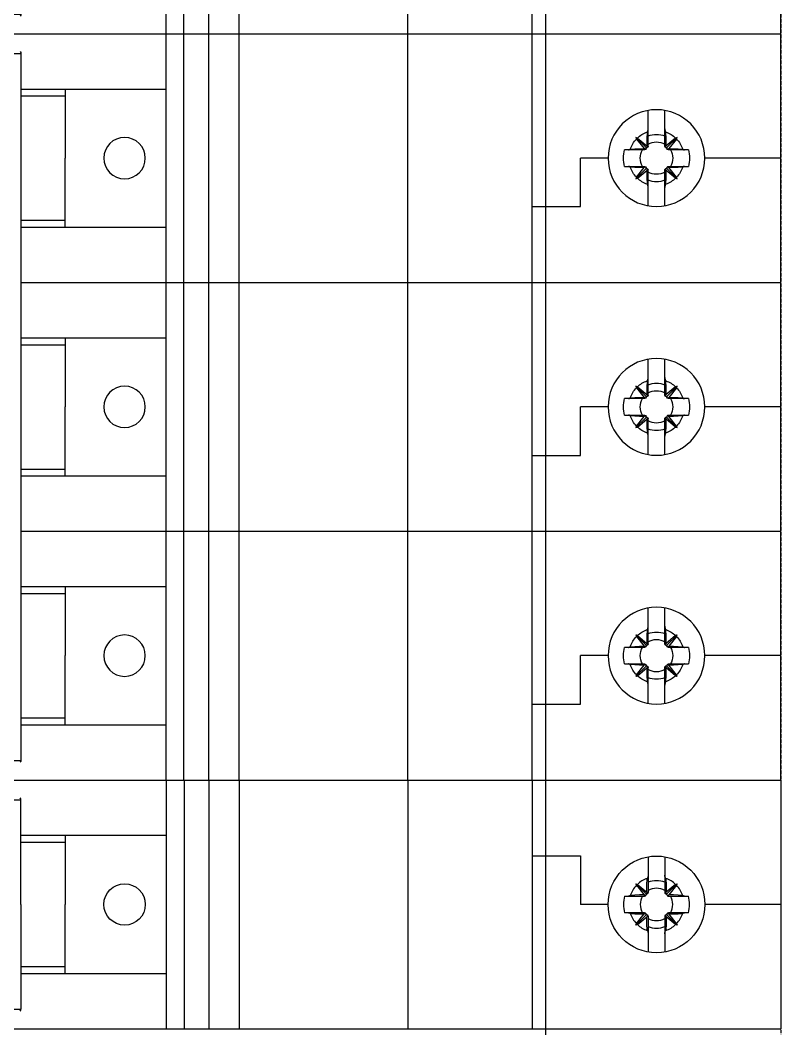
# Model space of a CAD drawing. Header units: millimetres. Extents: x 0 to 4227, y 0 to 2989.
# Drawn here: x 2837 to 2892.1, y 1089.4 to 1162.4 of the extents above; entities that cross this region are included whole.
import ezdxf

# ---------------------------------------------------------------- set-up
doc = ezdxf.new("R2010")
doc.units = ezdxf.units.MM
doc.linetypes.add('DASHED', pattern=[0.75, 0.5, -0.25])
for name, color, linetype in [('ALPHA', 255, 'Continuous'), ('DI', 2, 'Continuous'), ('THIET BI', 2, 'Continuous')]:
    doc.layers.add(name, color=color, linetype=linetype)

# ---------------------------------------------------------------- blocks, each defined once
blk = doc.blocks.new('3P')
at = {"layer": 'ALPHA'}
for p, q in [((66317.73, 607.242), (66335.73, 607.242)), ((66317.73, 526.242), (66317.73, 607.242)), ((66326.73, 607.242), (66326.73, 601.742)), ((66335.73, 552.242), (66335.73, 607.242)), ((66335.73, 552.242), (66335.73, 607.242)), ((66335.73, 607.242), (66353.73, 607.242)), ((66344.73, 607.242), (66344.73, 601.742)), ((66353.73, 552.242), (66353.73, 607.242)), ((66353.73, 552.242), (66353.73, 607.242)), ((66353.73, 607.242), (66371.73, 607.242)), ((66353.73, 552.242), (66353.73, 607.242)), ((66362.73, 607.242), (66362.73, 601.742)), ((66371.73, 526.242), (66371.73, 607.242)), ((66326.081, 600.142), (66326.059, 599.805)), ((66326.089, 600.147), (66326.081, 600.142)), ((66326.096, 600.154), (66326.089, 600.147)), ((66326.103, 600.163), (66326.096, 600.154)), ((66326.108, 600.173), (66326.103, 600.163)), ((66326.113, 600.185), (66326.108, 600.173)), ((66326.118, 600.198), (66326.113, 600.185)), ((66326.122, 600.212), (66326.118, 600.198)), ((66326.125, 600.227), (66326.122, 600.212)), ((66326.127, 600.244), (66326.125, 600.227)), ((66326.128, 600.263), (66326.127, 600.244)), ((66326.128, 599.1), (66326.128, 600.552)), ((66327.331, 600.552), (66327.331, 599.1)), ((66327.332, 600.242), (66327.331, 600.263)), ((66327.335, 600.224), (66327.332, 600.242)), ((66327.339, 600.207), (66327.335, 600.224)), ((66327.343, 600.192), (66327.339, 600.207)), ((66327.349, 600.178), (66327.343, 600.192)), ((66327.355, 600.166), (66327.349, 600.178)), ((66327.362, 600.156), (66327.355, 600.166)), ((66327.369, 600.147), (66327.362, 600.156)), ((66327.379, 600.142), (66327.369, 600.147)), ((66327.401, 599.805), (66327.379, 600.142)), ((66344.081, 600.142), (66344.059, 599.805)), ((66344.089, 600.147), (66344.081, 600.142)), ((66344.096, 600.154), (66344.089, 600.147)), ((66344.103, 600.163), (66344.096, 600.154)), ((66344.108, 600.173), (66344.103, 600.163)), ((66344.113, 600.185), (66344.108, 600.173)), ((66344.118, 600.198), (66344.113, 600.185)), ((66344.122, 600.212), (66344.118, 600.198)), ((66344.125, 600.227), (66344.122, 600.212)), ((66344.127, 600.244), (66344.125, 600.227)), ((66344.128, 600.263), (66344.127, 600.244)), ((66344.128, 599.1), (66344.128, 600.552)), ((66345.331, 600.552), (66345.331, 599.1)), ((66345.332, 600.242), (66345.331, 600.263)), ((66345.335, 600.224), (66345.332, 600.242)), ((66345.339, 600.207), (66345.335, 600.224)), ((66345.343, 600.192), (66345.339, 600.207)), ((66345.349, 600.178), (66345.343, 600.192)), ((66345.355, 600.166), (66345.349, 600.178)), ((66345.362, 600.156), (66345.355, 600.166)), ((66345.369, 600.147), (66345.362, 600.156)), ((66345.379, 600.142), (66345.369, 600.147)), ((66345.401, 599.805), (66345.379, 600.142)), ((66362.081, 600.142), (66362.059, 599.805)), ((66362.089, 600.147), (66362.081, 600.142)), ((66362.096, 600.154), (66362.089, 600.147)), ((66362.103, 600.163), (66362.096, 600.154)), ((66362.108, 600.173), (66362.103, 600.163)), ((66362.113, 600.185), (66362.108, 600.173)), ((66362.118, 600.198), (66362.113, 600.185)), ((66362.122, 600.212), (66362.118, 600.198)), ((66362.125, 600.227), (66362.122, 600.212)), ((66362.127, 600.244), (66362.125, 600.227)), ((66362.128, 600.263), (66362.127, 600.244)), ((66362.128, 599.1), (66362.128, 600.552)), ((66363.331, 600.552), (66363.331, 599.1)), ((66363.332, 600.242), (66363.331, 600.263)), ((66363.335, 600.224), (66363.332, 600.242)), ((66363.339, 600.207), (66363.335, 600.224)), ((66363.343, 600.192), (66363.339, 600.207)), ((66363.349, 600.178), (66363.343, 600.192)), ((66363.355, 600.166), (66363.349, 600.178)), ((66363.362, 600.156), (66363.355, 600.166)), ((66363.369, 600.147), (66363.362, 600.156)), ((66363.379, 600.142), (66363.369, 600.147)), ((66363.401, 599.805), (66363.379, 600.142)), ((66325.235, 599.737), (66325.972, 599)), ((66325.235, 599.737), (66325.291, 599.717)), ((66325.255, 599.681), (66325.235, 599.737)), ((66325.275, 599.626), (66325.255, 599.681)), ((66325.275, 599.626), (66325.839, 598.937)), ((66325.291, 599.717), (66325.346, 599.697)), ((66325.346, 599.697), (66326.04, 599.129)), ((66326.045, 599.467), (66326.04, 599.129)), ((66326.059, 599.805), (66326.045, 599.467)), ((66327.414, 599.467), (66327.401, 599.805)), ((66327.419, 599.129), (66327.414, 599.467)), ((66328.113, 599.697), (66327.419, 599.129)), ((66328.224, 599.737), (66327.487, 599)), ((66328.184, 599.626), (66327.621, 598.937)), ((66328.113, 599.697), (66328.168, 599.717)), ((66328.168, 599.717), (66328.224, 599.737)), ((66328.204, 599.681), (66328.184, 599.626)), ((66328.224, 599.737), (66328.204, 599.681)), ((66343.255, 599.681), (66343.235, 599.737)), ((66343.235, 599.737), (66343.291, 599.717)), ((66343.235, 599.737), (66343.972, 599)), ((66343.275, 599.626), (66343.255, 599.681)), ((66343.275, 599.626), (66343.839, 598.937)), ((66343.291, 599.717), (66343.346, 599.697)), ((66343.346, 599.697), (66344.04, 599.129)), ((66344.045, 599.467), (66344.04, 599.129)), ((66344.059, 599.805), (66344.045, 599.467)), ((66345.414, 599.467), (66345.401, 599.805)), ((66345.419, 599.129), (66345.414, 599.467)), ((66346.113, 599.697), (66345.419, 599.129)), ((66346.224, 599.737), (66345.487, 599)), ((66346.184, 599.626), (66345.621, 598.937)), ((66346.113, 599.697), (66346.168, 599.717)), ((66346.168, 599.717), (66346.224, 599.737)), ((66346.204, 599.681), (66346.184, 599.626)), ((66346.224, 599.737), (66346.204, 599.681)), ((66361.235, 599.737), (66361.972, 599)), ((66361.235, 599.737), (66361.291, 599.717)), ((66361.255, 599.681), (66361.235, 599.737)), ((66361.275, 599.626), (66361.255, 599.681)), ((66361.275, 599.626), (66361.839, 598.937)), ((66361.291, 599.717), (66361.346, 599.697)), ((66361.346, 599.697), (66362.04, 599.129)), ((66362.045, 599.467), (66362.04, 599.129)), ((66362.059, 599.805), (66362.045, 599.467)), ((66363.414, 599.467), (66363.401, 599.805)), ((66363.419, 599.129), (66363.414, 599.467)), ((66364.113, 599.697), (66363.419, 599.129)), ((66364.224, 599.737), (66363.487, 599)), ((66364.184, 599.626), (66363.621, 598.937)), ((66364.113, 599.697), (66364.168, 599.717)), ((66364.168, 599.717), (66364.224, 599.737)), ((66364.204, 599.681), (66364.184, 599.626)), ((66364.224, 599.737), (66364.204, 599.681)), ((66323.282, 598.844), (66325.872, 598.844)), ((66324.641, 598.845), (66324.607, 598.844)), ((66324.672, 598.848), (66324.641, 598.845)), ((66324.7, 598.853), (66324.672, 598.848)), ((66324.725, 598.859), (66324.7, 598.853)), ((66324.748, 598.865), (66324.725, 598.859)), ((66324.769, 598.873), (66324.748, 598.865)), ((66324.789, 598.881), (66324.769, 598.873)), ((66324.807, 598.89), (66324.789, 598.881)), ((66324.822, 598.901), (66324.807, 598.89)), ((66324.834, 598.912), (66324.822, 598.901)), ((66324.842, 598.926), (66324.834, 598.912)), ((66324.842, 598.926), (66325.34, 598.934)), ((66325.34, 598.934), (66325.839, 598.937)), ((66325.854, 598.921), (66325.839, 598.937)), ((66325.872, 598.906), (66325.854, 598.921)), ((66325.872, 598.844), (66325.872, 598.906)), ((66325.893, 598.893), (66325.872, 598.906)), ((66325.919, 598.887), (66325.893, 598.893)), ((66325.943, 598.891), (66325.919, 598.887)), ((66325.961, 598.906), (66325.943, 598.891)), ((66325.971, 598.93), (66325.961, 598.906)), ((66325.972, 599), (66325.972, 598.944)), ((66326.028, 599), (66325.972, 599)), ((66326.04, 599.129), (66326.054, 599.116)), ((66326.068, 599.012), (66326.044, 599.001)), ((66326.054, 599.116), (66326.068, 599.1)), ((66326.128, 599.1), (66326.068, 599.1)), ((66326.068, 599.1), (66326.081, 599.079)), ((66326.083, 599.031), (66326.068, 599.012)), ((66326.081, 599.079), (66326.087, 599.055)), ((66326.087, 599.055), (66326.083, 599.031)), ((66327.331, 599.1), (66327.391, 599.1)), ((66327.373, 599.056), (66327.379, 599.08)), ((66327.376, 599.032), (66327.373, 599.056)), ((66327.39, 599.012), (66327.376, 599.032)), ((66327.379, 599.08), (66327.391, 599.1)), ((66327.416, 599.001), (66327.39, 599.012)), ((66327.391, 599.1), (66327.405, 599.116)), ((66327.405, 599.116), (66327.419, 599.129)), ((66327.487, 599), (66327.432, 599)), ((66327.487, 598.944), (66327.487, 599)), ((66327.498, 598.906), (66327.488, 598.93)), ((66327.517, 598.891), (66327.498, 598.906)), ((66327.54, 598.887), (66327.517, 598.891)), ((66327.566, 598.893), (66327.54, 598.887)), ((66327.588, 598.906), (66327.566, 598.893)), ((66327.606, 598.921), (66327.588, 598.906)), ((66327.588, 598.844), (66327.588, 598.906)), ((66327.588, 598.844), (66330.178, 598.844)), ((66327.621, 598.937), (66327.606, 598.921)), ((66327.621, 598.937), (66328.119, 598.934)), ((66328.119, 598.934), (66328.617, 598.926)), ((66328.625, 598.912), (66328.617, 598.926)), ((66328.638, 598.9), (66328.625, 598.912)), ((66328.652, 598.89), (66328.638, 598.9)), ((66328.67, 598.881), (66328.652, 598.89)), ((66328.69, 598.873), (66328.67, 598.881)), ((66328.711, 598.865), (66328.69, 598.873)), ((66328.734, 598.859), (66328.711, 598.865)), ((66328.759, 598.853), (66328.734, 598.859)), ((66328.787, 598.848), (66328.759, 598.853)), ((66328.818, 598.845), (66328.787, 598.848)), ((66328.853, 598.844), (66328.818, 598.845)), ((66341.282, 598.844), (66343.872, 598.844)), ((66342.641, 598.845), (66342.607, 598.844)), ((66342.672, 598.848), (66342.641, 598.845)), ((66342.7, 598.853), (66342.672, 598.848)), ((66342.725, 598.859), (66342.7, 598.853)), ((66342.748, 598.865), (66342.725, 598.859)), ((66342.769, 598.873), (66342.748, 598.865)), ((66342.789, 598.881), (66342.769, 598.873)), ((66342.807, 598.89), (66342.789, 598.881)), ((66342.822, 598.901), (66342.807, 598.89)), ((66342.834, 598.912), (66342.822, 598.901)), ((66342.842, 598.926), (66342.834, 598.912)), ((66342.842, 598.926), (66343.34, 598.934)), ((66343.34, 598.934), (66343.839, 598.937)), ((66343.854, 598.921), (66343.839, 598.937)), ((66343.872, 598.906), (66343.854, 598.921)), ((66343.893, 598.893), (66343.872, 598.906)), ((66343.872, 598.844), (66343.872, 598.906)), ((66343.919, 598.887), (66343.893, 598.893)), ((66343.943, 598.891), (66343.919, 598.887)), ((66343.961, 598.906), (66343.943, 598.891)), ((66343.971, 598.93), (66343.961, 598.906)), ((66344.028, 599), (66343.972, 599)), ((66343.972, 599), (66343.972, 598.944)), ((66344.04, 599.129), (66344.054, 599.116)), ((66344.068, 599.012), (66344.044, 599.001)), ((66344.054, 599.116), (66344.068, 599.1)), ((66344.068, 599.1), (66344.081, 599.079)), ((66344.128, 599.1), (66344.068, 599.1)), ((66344.083, 599.031), (66344.068, 599.012)), ((66344.081, 599.079), (66344.087, 599.055)), ((66344.087, 599.055), (66344.083, 599.031)), ((66345.331, 599.1), (66345.391, 599.1)), ((66345.373, 599.056), (66345.379, 599.08)), ((66345.376, 599.032), (66345.373, 599.056)), ((66345.39, 599.012), (66345.376, 599.032)), ((66345.379, 599.08), (66345.391, 599.1)), ((66345.416, 599.001), (66345.39, 599.012)), ((66345.391, 599.1), (66345.405, 599.116)), ((66345.405, 599.116), (66345.419, 599.129)), ((66345.487, 599), (66345.432, 599)), ((66345.487, 598.944), (66345.487, 599)), ((66345.498, 598.906), (66345.488, 598.93)), ((66345.517, 598.891), (66345.498, 598.906)), ((66345.54, 598.887), (66345.517, 598.891)), ((66345.566, 598.893), (66345.54, 598.887)), ((66345.588, 598.906), (66345.566, 598.893)), ((66345.606, 598.921), (66345.588, 598.906)), ((66345.588, 598.844), (66345.588, 598.906)), ((66345.588, 598.844), (66348.178, 598.844)), ((66345.621, 598.937), (66345.606, 598.921)), ((66345.621, 598.937), (66346.119, 598.934)), ((66346.119, 598.934), (66346.617, 598.926)), ((66346.625, 598.912), (66346.617, 598.926)), ((66346.638, 598.9), (66346.625, 598.912)), ((66346.652, 598.89), (66346.638, 598.9)), ((66346.67, 598.881), (66346.652, 598.89)), ((66346.69, 598.873), (66346.67, 598.881)), ((66346.711, 598.865), (66346.69, 598.873)), ((66346.734, 598.859), (66346.711, 598.865)), ((66346.759, 598.853), (66346.734, 598.859)), ((66346.787, 598.848), (66346.759, 598.853)), ((66346.818, 598.845), (66346.787, 598.848)), ((66346.853, 598.844), (66346.818, 598.845)), ((66359.282, 598.844), (66361.872, 598.844)), ((66360.641, 598.845), (66360.607, 598.844)), ((66360.672, 598.848), (66360.641, 598.845)), ((66360.7, 598.853), (66360.672, 598.848)), ((66360.725, 598.859), (66360.7, 598.853)), ((66360.748, 598.865), (66360.725, 598.859)), ((66360.769, 598.873), (66360.748, 598.865)), ((66360.789, 598.881), (66360.769, 598.873)), ((66360.807, 598.89), (66360.789, 598.881)), ((66360.822, 598.901), (66360.807, 598.89)), ((66360.834, 598.912), (66360.822, 598.901)), ((66360.842, 598.926), (66360.834, 598.912)), ((66360.842, 598.926), (66361.34, 598.934)), ((66361.34, 598.934), (66361.839, 598.937)), ((66361.854, 598.921), (66361.839, 598.937)), ((66361.872, 598.906), (66361.854, 598.921)), ((66361.872, 598.844), (66361.872, 598.906)), ((66361.893, 598.893), (66361.872, 598.906)), ((66361.919, 598.887), (66361.893, 598.893)), ((66361.943, 598.891), (66361.919, 598.887)), ((66361.961, 598.906), (66361.943, 598.891)), ((66361.971, 598.93), (66361.961, 598.906)), ((66361.972, 599), (66361.972, 598.944)), ((66362.028, 599), (66361.972, 599)), ((66362.04, 599.129), (66362.054, 599.116)), ((66362.068, 599.012), (66362.044, 599.001)), ((66362.054, 599.116), (66362.068, 599.1)), ((66362.128, 599.1), (66362.068, 599.1)), ((66362.068, 599.1), (66362.081, 599.079)), ((66362.083, 599.031), (66362.068, 599.012)), ((66362.081, 599.079), (66362.087, 599.055)), ((66362.087, 599.055), (66362.083, 599.031)), ((66363.331, 599.1), (66363.391, 599.1)), ((66363.373, 599.056), (66363.379, 599.08)), ((66363.376, 599.032), (66363.373, 599.056)), ((66363.39, 599.012), (66363.376, 599.032)), ((66363.379, 599.08), (66363.391, 599.1)), ((66363.416, 599.001), (66363.39, 599.012)), ((66363.391, 599.1), (66363.405, 599.116)), ((66363.405, 599.116), (66363.419, 599.129)), ((66363.487, 599), (66363.432, 599)), ((66363.487, 598.944), (66363.487, 599)), ((66363.498, 598.906), (66363.488, 598.93)), ((66363.517, 598.891), (66363.498, 598.906)), ((66363.54, 598.887), (66363.517, 598.891)), ((66363.566, 598.893), (66363.54, 598.887)), ((66363.588, 598.906), (66363.566, 598.893)), ((66363.606, 598.921), (66363.588, 598.906)), ((66363.588, 598.844), (66363.588, 598.906)), ((66363.588, 598.844), (66366.178, 598.844)), ((66363.621, 598.937), (66363.606, 598.921)), ((66363.621, 598.937), (66364.119, 598.934)), ((66364.119, 598.934), (66364.617, 598.926)), ((66364.625, 598.912), (66364.617, 598.926)), ((66364.638, 598.9), (66364.625, 598.912)), ((66364.652, 598.89), (66364.638, 598.9)), ((66364.67, 598.881), (66364.652, 598.89)), ((66364.69, 598.873), (66364.67, 598.881)), ((66364.711, 598.865), (66364.69, 598.873)), ((66364.734, 598.859), (66364.711, 598.865)), ((66364.759, 598.853), (66364.734, 598.859)), ((66364.787, 598.848), (66364.759, 598.853)), ((66364.818, 598.845), (66364.787, 598.848)), ((66364.853, 598.844), (66364.818, 598.845)), ((66323.282, 597.641), (66325.872, 597.641)), ((66324.607, 597.641), (66324.641, 597.639)), ((66324.641, 597.639), (66324.672, 597.636)), ((66324.672, 597.636), (66324.7, 597.632)), ((66324.7, 597.632), (66324.725, 597.626)), ((66324.725, 597.626), (66324.748, 597.619)), ((66324.748, 597.619), (66324.77, 597.612)), ((66324.77, 597.612), (66324.789, 597.604)), ((66324.789, 597.604), (66324.807, 597.594)), ((66324.807, 597.594), (66324.822, 597.584)), ((66324.822, 597.584), (66324.834, 597.572)), ((66324.834, 597.572), (66324.842, 597.559)), ((66325.34, 597.55), (66324.842, 597.559)), ((66325.235, 596.748), (66325.972, 597.485)), ((66325.275, 596.859), (66325.839, 597.547)), ((66325.839, 597.547), (66325.34, 597.55)), ((66325.346, 596.788), (66326.04, 597.356)), ((66325.839, 597.547), (66325.854, 597.563)), ((66325.854, 597.563), (66325.872, 597.579)), ((66325.872, 597.641), (66325.872, 597.579)), ((66325.872, 597.579), (66325.894, 597.592)), ((66325.894, 597.592), (66325.919, 597.598)), ((66325.919, 597.598), (66325.943, 597.594)), ((66325.943, 597.594), (66325.962, 597.579)), ((66325.962, 597.579), (66325.971, 597.554)), ((66325.972, 597.54), (66325.972, 597.485)), ((66325.972, 597.485), (66326.028, 597.485)), ((66326.054, 597.369), (66326.04, 597.356)), ((66326.04, 597.356), (66326.045, 597.017)), ((66326.044, 597.483), (66326.069, 597.473)), ((66326.045, 597.017), (66326.059, 596.68)), ((66326.068, 597.384), (66326.054, 597.369)), ((66326.08, 597.405), (66326.068, 597.384)), ((66326.128, 597.384), (66326.068, 597.384)), ((66326.069, 597.473), (66326.083, 597.453)), ((66326.087, 597.429), (66326.08, 597.405)), ((66326.083, 597.453), (66326.087, 597.429)), ((66326.128, 595.933), (66326.128, 597.384)), ((66327.331, 597.384), (66327.331, 595.933)), ((66327.331, 597.384), (66327.391, 597.384)), ((66327.373, 597.43), (66327.376, 597.453)), ((66327.379, 597.405), (66327.373, 597.43)), ((66327.376, 597.453), (66327.391, 597.473)), ((66327.391, 597.384), (66327.379, 597.405)), ((66327.391, 597.473), (66327.416, 597.483)), ((66327.405, 597.369), (66327.391, 597.384)), ((66327.401, 596.68), (66327.414, 597.017)), ((66327.419, 597.356), (66327.405, 597.369)), ((66327.414, 597.017), (66327.419, 597.356)), ((66328.113, 596.788), (66327.419, 597.356)), ((66327.432, 597.485), (66327.487, 597.485)), ((66327.487, 597.485), (66327.487, 597.54)), ((66328.224, 596.748), (66327.487, 597.485)), ((66327.488, 597.554), (66327.498, 597.579)), ((66327.498, 597.579), (66327.517, 597.594)), ((66327.517, 597.594), (66327.541, 597.598)), ((66327.541, 597.598), (66327.566, 597.592)), ((66327.566, 597.592), (66327.588, 597.579)), ((66327.588, 597.641), (66330.178, 597.641)), ((66327.588, 597.579), (66327.588, 597.641)), ((66327.588, 597.579), (66327.606, 597.563)), ((66327.606, 597.563), (66327.621, 597.547)), ((66328.119, 597.55), (66327.621, 597.547)), ((66328.184, 596.859), (66327.621, 597.547)), ((66328.617, 597.559), (66328.119, 597.55)), ((66328.617, 597.559), (66328.625, 597.572)), ((66328.625, 597.572), (66328.637, 597.584)), ((66328.637, 597.584), (66328.652, 597.594)), ((66328.652, 597.594), (66328.67, 597.604)), ((66328.67, 597.604), (66328.69, 597.612)), ((66328.69, 597.612), (66328.711, 597.62)), ((66328.711, 597.62), (66328.734, 597.626)), ((66328.734, 597.626), (66328.76, 597.632)), ((66328.76, 597.632), (66328.788, 597.636)), ((66328.788, 597.636), (66328.819, 597.639)), ((66328.819, 597.639), (66328.853, 597.641)), ((66341.282, 597.641), (66343.872, 597.641)), ((66342.607, 597.641), (66342.641, 597.639)), ((66342.641, 597.639), (66342.672, 597.636)), ((66342.672, 597.636), (66342.7, 597.632)), ((66342.7, 597.632), (66342.725, 597.626)), ((66342.725, 597.626), (66342.748, 597.619)), ((66342.748, 597.619), (66342.77, 597.612)), ((66342.77, 597.612), (66342.789, 597.604)), ((66342.789, 597.604), (66342.807, 597.594)), ((66342.807, 597.594), (66342.822, 597.584)), ((66342.822, 597.584), (66342.834, 597.572)), ((66342.834, 597.572), (66342.842, 597.559)), ((66343.34, 597.55), (66342.842, 597.559)), ((66343.235, 596.748), (66343.972, 597.485)), ((66343.275, 596.859), (66343.839, 597.547)), ((66343.839, 597.547), (66343.34, 597.55)), ((66343.346, 596.788), (66344.04, 597.356)), ((66343.839, 597.547), (66343.854, 597.563)), ((66343.854, 597.563), (66343.872, 597.579)), ((66343.872, 597.641), (66343.872, 597.579)), ((66343.872, 597.579), (66343.894, 597.592)), ((66343.894, 597.592), (66343.919, 597.598)), ((66343.919, 597.598), (66343.943, 597.594)), ((66343.943, 597.594), (66343.962, 597.579)), ((66343.962, 597.579), (66343.971, 597.554)), ((66343.972, 597.54), (66343.972, 597.485)), ((66343.972, 597.485), (66344.028, 597.485)), ((66344.054, 597.369), (66344.04, 597.356)), ((66344.04, 597.356), (66344.045, 597.017)), ((66344.044, 597.483), (66344.069, 597.473)), ((66344.045, 597.017), (66344.059, 596.68)), ((66344.068, 597.384), (66344.054, 597.369)), ((66344.08, 597.405), (66344.068, 597.384)), ((66344.128, 597.384), (66344.068, 597.384)), ((66344.069, 597.473), (66344.083, 597.453)), ((66344.087, 597.429), (66344.08, 597.405)), ((66344.083, 597.453), (66344.087, 597.429)), ((66344.128, 595.933), (66344.128, 597.384)), ((66345.331, 597.384), (66345.331, 595.933)), ((66345.331, 597.384), (66345.391, 597.384)), ((66345.373, 597.43), (66345.376, 597.453)), ((66345.379, 597.405), (66345.373, 597.43)), ((66345.376, 597.453), (66345.391, 597.473)), ((66345.391, 597.384), (66345.379, 597.405)), ((66345.391, 597.473), (66345.416, 597.483)), ((66345.405, 597.369), (66345.391, 597.384)), ((66345.401, 596.68), (66345.414, 597.017)), ((66345.419, 597.356), (66345.405, 597.369)), ((66345.414, 597.017), (66345.419, 597.356)), ((66346.113, 596.788), (66345.419, 597.356)), ((66345.432, 597.485), (66345.487, 597.485)), ((66345.487, 597.485), (66345.487, 597.54)), ((66346.224, 596.748), (66345.487, 597.485)), ((66345.488, 597.554), (66345.498, 597.579)), ((66345.498, 597.579), (66345.517, 597.594)), ((66345.517, 597.594), (66345.541, 597.598)), ((66345.541, 597.598), (66345.566, 597.592)), ((66345.566, 597.592), (66345.588, 597.579)), ((66345.588, 597.579), (66345.588, 597.641)), ((66345.588, 597.641), (66348.178, 597.641)), ((66345.588, 597.579), (66345.606, 597.563)), ((66345.606, 597.563), (66345.621, 597.547)), ((66346.119, 597.55), (66345.621, 597.547)), ((66346.184, 596.859), (66345.621, 597.547)), ((66346.617, 597.559), (66346.119, 597.55)), ((66346.617, 597.559), (66346.625, 597.572)), ((66346.625, 597.572), (66346.637, 597.584)), ((66346.637, 597.584), (66346.652, 597.594)), ((66346.652, 597.594), (66346.67, 597.604)), ((66346.67, 597.604), (66346.69, 597.612)), ((66346.69, 597.612), (66346.711, 597.62)), ((66346.711, 597.62), (66346.734, 597.626)), ((66346.734, 597.626), (66346.76, 597.632)), ((66346.76, 597.632), (66346.788, 597.636)), ((66346.788, 597.636), (66346.819, 597.639)), ((66346.819, 597.639), (66346.853, 597.641)), ((66359.282, 597.641), (66361.872, 597.641)), ((66360.607, 597.641), (66360.641, 597.639)), ((66360.641, 597.639), (66360.672, 597.636)), ((66360.672, 597.636), (66360.7, 597.632)), ((66360.7, 597.632), (66360.725, 597.626)), ((66360.725, 597.626), (66360.748, 597.619)), ((66360.748, 597.619), (66360.77, 597.612)), ((66360.77, 597.612), (66360.789, 597.604)), ((66360.789, 597.604), (66360.807, 597.594)), ((66360.807, 597.594), (66360.822, 597.584)), ((66360.822, 597.584), (66360.834, 597.572)), ((66360.834, 597.572), (66360.842, 597.559)), ((66361.34, 597.55), (66360.842, 597.559)), ((66361.235, 596.748), (66361.972, 597.485)), ((66361.275, 596.859), (66361.839, 597.547)), ((66361.839, 597.547), (66361.34, 597.55)), ((66361.346, 596.788), (66362.04, 597.356)), ((66361.839, 597.547), (66361.854, 597.563)), ((66361.854, 597.563), (66361.872, 597.579)), ((66361.872, 597.641), (66361.872, 597.579)), ((66361.872, 597.579), (66361.894, 597.592)), ((66361.894, 597.592), (66361.919, 597.598)), ((66361.919, 597.598), (66361.943, 597.594)), ((66361.943, 597.594), (66361.962, 597.579)), ((66361.962, 597.579), (66361.971, 597.554)), ((66361.972, 597.54), (66361.972, 597.485)), ((66361.972, 597.485), (66362.028, 597.485)), ((66362.054, 597.369), (66362.04, 597.356)), ((66362.04, 597.356), (66362.045, 597.017)), ((66362.044, 597.483), (66362.069, 597.473)), ((66362.045, 597.017), (66362.059, 596.68)), ((66362.068, 597.384), (66362.054, 597.369)), ((66362.08, 597.405), (66362.068, 597.384)), ((66362.128, 597.384), (66362.068, 597.384)), ((66362.069, 597.473), (66362.083, 597.453)), ((66362.087, 597.429), (66362.08, 597.405)), ((66362.083, 597.453), (66362.087, 597.429)), ((66362.128, 595.933), (66362.128, 597.384)), ((66363.331, 597.384), (66363.331, 595.933)), ((66363.331, 597.384), (66363.391, 597.384)), ((66363.373, 597.43), (66363.376, 597.453)), ((66363.379, 597.405), (66363.373, 597.43)), ((66363.376, 597.453), (66363.391, 597.473)), ((66363.391, 597.384), (66363.379, 597.405)), ((66363.391, 597.473), (66363.416, 597.483)), ((66363.405, 597.369), (66363.391, 597.384)), ((66363.401, 596.68), (66363.414, 597.017)), ((66363.419, 597.356), (66363.405, 597.369)), ((66363.414, 597.017), (66363.419, 597.356)), ((66364.113, 596.788), (66363.419, 597.356)), ((66363.432, 597.485), (66363.487, 597.485)), ((66363.487, 597.485), (66363.487, 597.54)), ((66364.224, 596.748), (66363.487, 597.485)), ((66363.488, 597.554), (66363.498, 597.579)), ((66363.498, 597.579), (66363.517, 597.594)), ((66363.517, 597.594), (66363.541, 597.598)), ((66363.541, 597.598), (66363.566, 597.592)), ((66363.566, 597.592), (66363.588, 597.579)), ((66363.588, 597.641), (66366.178, 597.641)), ((66363.588, 597.579), (66363.588, 597.641)), ((66363.588, 597.579), (66363.606, 597.563)), ((66363.606, 597.563), (66363.621, 597.547)), ((66364.119, 597.55), (66363.621, 597.547)), ((66364.184, 596.859), (66363.621, 597.547)), ((66364.617, 597.559), (66364.119, 597.55)), ((66364.617, 597.559), (66364.625, 597.572)), ((66364.625, 597.572), (66364.637, 597.584)), ((66364.637, 597.584), (66364.652, 597.594)), ((66364.652, 597.594), (66364.67, 597.604)), ((66364.67, 597.604), (66364.69, 597.612)), ((66364.69, 597.612), (66364.711, 597.62)), ((66364.711, 597.62), (66364.734, 597.626)), ((66364.734, 597.626), (66364.76, 597.632)), ((66364.76, 597.632), (66364.788, 597.636)), ((66364.788, 597.636), (66364.819, 597.639)), ((66364.819, 597.639), (66364.853, 597.641)), ((66325.235, 596.748), (66325.255, 596.804)), ((66325.291, 596.768), (66325.235, 596.748)), ((66325.255, 596.804), (66325.275, 596.859)), ((66325.346, 596.788), (66325.291, 596.768)), ((66326.059, 596.68), (66326.081, 596.343)), ((66326.081, 596.343), (66326.09, 596.337)), ((66326.09, 596.337), (66326.098, 596.329)), ((66326.098, 596.329), (66326.105, 596.318)), ((66326.105, 596.318), (66326.111, 596.306)), ((66326.111, 596.306), (66326.116, 596.293)), ((66326.116, 596.293), (66326.121, 596.278)), ((66326.121, 596.278), (66326.124, 596.261)), ((66327.334, 596.257), (66327.338, 596.273)), ((66327.338, 596.273), (66327.342, 596.287)), ((66327.342, 596.287), (66327.346, 596.3)), ((66327.346, 596.3), (66327.351, 596.311)), ((66327.351, 596.311), (66327.357, 596.322)), ((66327.357, 596.322), (66327.363, 596.33)), ((66327.363, 596.33), (66327.37, 596.338)), ((66327.37, 596.338), (66327.379, 596.343)), ((66327.379, 596.343), (66327.401, 596.68)), ((66328.168, 596.768), (66328.113, 596.788)), ((66328.224, 596.748), (66328.168, 596.768)), ((66328.184, 596.859), (66328.204, 596.804)), ((66328.204, 596.804), (66328.224, 596.748)), ((66343.235, 596.748), (66343.255, 596.804)), ((66343.291, 596.768), (66343.235, 596.748)), ((66343.255, 596.804), (66343.275, 596.859)), ((66343.346, 596.788), (66343.291, 596.768)), ((66344.059, 596.68), (66344.081, 596.343)), ((66344.081, 596.343), (66344.09, 596.337)), ((66344.09, 596.337), (66344.098, 596.329)), ((66344.098, 596.329), (66344.105, 596.318)), ((66344.105, 596.318), (66344.111, 596.306)), ((66344.111, 596.306), (66344.116, 596.293)), ((66344.116, 596.293), (66344.121, 596.278)), ((66344.121, 596.278), (66344.124, 596.261)), ((66345.334, 596.257), (66345.338, 596.273)), ((66345.338, 596.273), (66345.342, 596.287)), ((66345.342, 596.287), (66345.346, 596.3)), ((66345.346, 596.3), (66345.351, 596.311)), ((66345.351, 596.311), (66345.357, 596.322)), ((66345.357, 596.322), (66345.363, 596.33)), ((66345.363, 596.33), (66345.37, 596.338)), ((66345.37, 596.338), (66345.379, 596.343)), ((66345.379, 596.343), (66345.401, 596.68)), ((66346.168, 596.768), (66346.113, 596.788)), ((66346.224, 596.748), (66346.168, 596.768)), ((66346.184, 596.859), (66346.204, 596.804)), ((66346.204, 596.804), (66346.224, 596.748)), ((66361.235, 596.748), (66361.255, 596.804)), ((66361.291, 596.768), (66361.235, 596.748)), ((66361.255, 596.804), (66361.275, 596.859)), ((66361.346, 596.788), (66361.291, 596.768)), ((66362.059, 596.68), (66362.081, 596.343)), ((66362.081, 596.343), (66362.09, 596.337)), ((66362.09, 596.337), (66362.098, 596.329)), ((66362.098, 596.329), (66362.105, 596.318)), ((66362.105, 596.318), (66362.111, 596.306)), ((66362.111, 596.306), (66362.116, 596.293)), ((66362.116, 596.293), (66362.121, 596.278)), ((66362.121, 596.278), (66362.124, 596.261)), ((66363.334, 596.257), (66363.338, 596.273)), ((66363.338, 596.273), (66363.342, 596.287)), ((66363.342, 596.287), (66363.346, 596.3)), ((66363.346, 596.3), (66363.351, 596.311)), ((66363.351, 596.311), (66363.357, 596.322)), ((66363.357, 596.322), (66363.363, 596.33)), ((66363.363, 596.33), (66363.37, 596.338)), ((66363.37, 596.338), (66363.379, 596.343)), ((66363.379, 596.343), (66363.401, 596.68)), ((66364.168, 596.768), (66364.113, 596.788)), ((66364.224, 596.748), (66364.168, 596.768)), ((66364.184, 596.859), (66364.204, 596.804)), ((66364.204, 596.804), (66364.224, 596.748)), ((66326.124, 596.261), (66326.127, 596.242)), ((66326.127, 596.242), (66326.128, 596.222)), ((66327.331, 596.222), (66327.332, 596.24)), ((66327.332, 596.24), (66327.334, 596.257)), ((66344.124, 596.261), (66344.127, 596.242)), ((66344.127, 596.242), (66344.128, 596.222)), ((66345.331, 596.222), (66345.332, 596.24)), ((66345.332, 596.24), (66345.334, 596.257)), ((66362.124, 596.261), (66362.127, 596.242)), ((66362.127, 596.242), (66362.128, 596.222)), ((66363.331, 596.222), (66363.332, 596.24)), ((66363.332, 596.24), (66363.334, 596.257)), ((66326.73, 594.742), (66326.73, 592.752)), ((66344.73, 594.742), (66344.73, 592.752)), ((66362.73, 594.742), (66362.73, 592.752)), ((66323.22, 592.752), (66326.73, 592.752)), ((66323.22, 589.242), (66323.22, 592.752)), ((66341.22, 592.752), (66344.73, 592.752)), ((66341.22, 589.242), (66341.22, 592.752)), ((66359.22, 589.242), (66359.22, 592.752)), ((66359.22, 592.752), (66362.73, 592.752)), ((66317.73, 589.242), (66335.73, 589.242)), ((66335.73, 589.242), (66353.73, 589.242)), ((66353.73, 589.242), (66371.73, 589.242)), ((66317.73, 580.242), (66335.73, 580.242)), ((66335.73, 580.242), (66353.73, 580.242)), ((66353.73, 580.242), (66371.73, 580.242)), ((66317.73, 568.042), (66335.73, 568.042)), ((66335.73, 568.042), (66353.73, 568.042)), ((66353.73, 568.042), (66371.73, 568.042)), ((66317.73, 565.842), (66335.73, 565.842)), ((66335.73, 565.842), (66353.73, 565.842)), ((66353.73, 565.842), (66371.73, 565.842)), ((66317.73, 564.042), (66335.73, 564.042)), ((66335.73, 564.042), (66353.73, 564.042)), ((66353.73, 564.042), (66371.73, 564.042)), ((66317.73, 562.742), (66335.73, 562.742)), ((66321.73, 552.242), (66321.73, 562.742)), ((66331.73, 552.242), (66331.73, 562.742)), ((66335.73, 562.742), (66353.73, 562.742)), ((66339.73, 552.242), (66339.73, 562.742)), ((66349.73, 552.242), (66349.73, 562.742)), ((66353.73, 562.742), (66371.73, 562.742)), ((66357.73, 552.242), (66357.73, 562.742)), ((66367.73, 552.242), (66367.73, 562.742)), ((66321.73, 555.442), (66326.73, 555.442)), ((66322.23, 552.242), (66322.23, 555.442)), ((66331.73, 555.442), (66326.73, 555.442)), ((66331.23, 552.242), (66331.23, 555.442)), ((66339.73, 555.442), (66344.73, 555.442)), ((66340.23, 552.242), (66340.23, 555.442)), ((66349.73, 555.442), (66344.73, 555.442)), ((66349.23, 552.242), (66349.23, 555.442)), ((66357.73, 555.442), (66362.73, 555.442)), ((66358.23, 552.242), (66358.23, 555.442)), ((66367.73, 555.442), (66362.73, 555.442)), ((66367.23, 552.242), (66367.23, 555.442)), ((66370.304, 552.242), (66319.155, 552.242)), ((66319.155, 545.606), (66319.155, 552.242)), ((66370.304, 545.606), (66370.304, 552.242))]:
    blk.add_line(p, q, dxfattribs=at)
for centre, radius in [((66326.73, 598.242), 3.5), ((66344.73, 598.242), 3.5), ((66362.73, 598.242), 3.5), ((66326.73, 559.742), 1.5), ((66344.73, 559.742), 1.5), ((66362.73, 559.742), 1.5)]:
    blk.add_circle(centre, radius, dxfattribs=at)
for centre, radius, start, end in [((66326.73, 598.242), 2.007, 108.86192, 133.57238), ((66326.73, 598.242), 2.386, 75.39732, 104.60268), ((66326.73, 598.242), 2.007, 46.42762, 71.13808), ((66344.73, 598.242), 2.007, 108.86192, 133.57238), ((66344.73, 598.242), 2.386, 75.39732, 104.60268), ((66344.73, 598.242), 2.007, 46.42762, 71.13808), ((66362.73, 598.242), 2.007, 108.86192, 133.57238), ((66362.73, 598.242), 2.386, 75.39732, 104.60268), ((66362.73, 598.242), 2.007, 46.42762, 71.13808), ((66326.73, 598.242), 2.007, 136.42762, 160.09277), ((66326.73, 598.242), 1.173, 59.14811, 120.85189), ((66326.73, 598.242), 2.007, 19.90723, 43.57238), ((66344.73, 598.242), 2.007, 136.42762, 160.09277), ((66344.73, 598.242), 1.173, 59.14811, 120.85189), ((66344.73, 598.242), 2.007, 19.90723, 43.57238), ((66362.73, 598.242), 2.007, 136.42762, 160.09277), ((66362.73, 598.242), 1.173, 59.14811, 120.85189), ((66362.73, 598.242), 2.007, 19.90723, 43.57238), ((66326.73, 598.242), 1.712, 159.42659, 200.57341), ((66326.73, 598.242), 1.173, 149.14811, 210.85189), ((66325.872, 598.944), 0.1, 270, 0), ((66326.028, 599.1), 0.1, 270, 0), ((66327.432, 599.1), 0.1, 180, 270), ((66327.588, 598.944), 0.1, 180, 270), ((66326.73, 598.242), 1.173, 329.14811, 30.85189), ((66326.73, 598.242), 1.712, 339.42659, 20.57341), ((66344.73, 598.242), 1.712, 159.42659, 200.57341), ((66344.73, 598.242), 1.173, 149.14811, 210.85189), ((66343.872, 598.944), 0.1, 270, 0), ((66344.028, 599.1), 0.1, 270, 0), ((66345.432, 599.1), 0.1, 180, 270), ((66345.588, 598.944), 0.1, 180, 270), ((66344.73, 598.242), 1.173, 329.14811, 30.85189), ((66344.73, 598.242), 1.712, 339.42659, 20.57341), ((66362.73, 598.242), 1.712, 159.42659, 200.57341), ((66362.73, 598.242), 1.173, 149.14811, 210.85189), ((66361.872, 598.944), 0.1, 270, 0), ((66362.028, 599.1), 0.1, 270, 0), ((66363.432, 599.1), 0.1, 180, 270), ((66363.588, 598.944), 0.1, 180, 270), ((66362.73, 598.242), 1.173, 329.14811, 30.85189), ((66362.73, 598.242), 1.712, 339.42659, 20.57341), ((66326.73, 598.242), 2.007, 199.90723, 223.57238), ((66325.872, 597.54), 0.1, 0, 90), ((66326.028, 597.384), 0.1, 0, 90), ((66326.73, 598.242), 1.173, 239.14811, 300.85189), ((66327.432, 597.384), 0.1, 90, 180), ((66327.588, 597.54), 0.1, 90, 180), ((66326.73, 598.242), 2.007, 316.42762, 340.09277), ((66344.73, 598.242), 2.007, 199.90723, 223.57238), ((66343.872, 597.54), 0.1, 0, 90), ((66344.028, 597.384), 0.1, 0, 90), ((66344.73, 598.242), 1.173, 239.14811, 300.85189), ((66345.432, 597.384), 0.1, 90, 180), ((66345.588, 597.54), 0.1, 90, 180), ((66344.73, 598.242), 2.007, 316.42762, 340.09277), ((66362.73, 598.242), 2.007, 199.90723, 223.57238), ((66361.872, 597.54), 0.1, 0, 90), ((66362.028, 597.384), 0.1, 0, 90), ((66362.73, 598.242), 1.173, 239.14811, 300.85189), ((66363.432, 597.384), 0.1, 90, 180), ((66363.588, 597.54), 0.1, 90, 180), ((66362.73, 598.242), 2.007, 316.42762, 340.09277), ((66326.73, 598.242), 2.007, 226.42762, 251.13808), ((66326.73, 598.242), 2.007, 288.86192, 313.57238), ((66344.73, 598.242), 2.007, 226.42762, 251.13808), ((66344.73, 598.242), 2.007, 288.86192, 313.57238), ((66362.73, 598.242), 2.007, 226.42762, 251.13808), ((66362.73, 598.242), 2.007, 288.86192, 313.57238), ((66326.73, 598.242), 2.386, 255.39732, 284.60268), ((66344.73, 598.242), 2.386, 255.39732, 284.60268), ((66362.73, 598.242), 2.386, 255.39732, 284.60268), ((66319.155, 552.042), 0.201, 90, 134.99997), ((66370.304, 552.042), 0.201, 45.00003, 90)]:
    blk.add_arc(centre, radius, start, end, dxfattribs=at)
blk = doc.blocks.new('sbdf11712')
at = {"layer": 'ALPHA'}
for p, q in [((-431.295, -67.443), (-413.295, -67.443)), ((-431.295, -148.443), (-431.295, -67.443)), ((-422.295, -67.443), (-422.295, -72.943)), ((-413.295, -148.443), (-413.295, -67.443)), ((-422.897, -74.441), (-422.899, -74.458)), ((-422.896, -74.423), (-422.897, -74.441)), ((-422.896, -75.585), (-422.896, -74.134)), ((-421.693, -74.134), (-421.693, -75.585)), ((-421.692, -74.443), (-421.693, -74.423)), ((-423.789, -74.949), (-423.052, -75.686)), ((-423.789, -74.949), (-423.733, -74.969)), ((-423.769, -75.005), (-423.789, -74.949)), ((-423.749, -75.06), (-423.769, -75.005)), ((-423.749, -75.06), (-423.186, -75.748)), ((-423.733, -74.969), (-423.678, -74.989)), ((-423.678, -74.989), (-422.984, -75.557)), ((-422.966, -74.881), (-422.979, -75.218)), ((-422.944, -74.544), (-422.966, -74.881)), ((-422.935, -74.539), (-422.944, -74.544)), ((-422.928, -74.532), (-422.935, -74.539)), ((-422.922, -74.523), (-422.928, -74.532)), ((-422.916, -74.512), (-422.922, -74.523)), ((-422.911, -74.501), (-422.916, -74.512)), ((-422.907, -74.488), (-422.911, -74.501)), ((-422.903, -74.474), (-422.907, -74.488)), ((-422.899, -74.458), (-422.903, -74.474)), ((-421.689, -74.462), (-421.692, -74.443)), ((-421.685, -74.479), (-421.689, -74.462)), ((-421.681, -74.494), (-421.685, -74.479)), ((-421.676, -74.507), (-421.681, -74.494)), ((-421.669, -74.519), (-421.676, -74.507)), ((-421.663, -74.53), (-421.669, -74.519)), ((-421.655, -74.538), (-421.663, -74.53)), ((-421.646, -74.544), (-421.655, -74.538)), ((-421.624, -74.881), (-421.646, -74.544)), ((-421.61, -75.218), (-421.624, -74.881)), ((-420.911, -74.989), (-421.605, -75.557)), ((-420.8, -74.949), (-421.537, -75.686)), ((-420.84, -75.06), (-421.404, -75.748)), ((-420.911, -74.989), (-420.856, -74.969)), ((-420.856, -74.969), (-420.8, -74.949)), ((-420.82, -75.005), (-420.84, -75.06)), ((-420.8, -74.949), (-420.82, -75.005)), ((-425.743, -75.842), (-423.153, -75.842)), ((-424.384, -75.84), (-424.418, -75.842)), ((-424.353, -75.837), (-424.384, -75.84)), ((-424.325, -75.833), (-424.353, -75.837)), ((-424.299, -75.827), (-424.325, -75.833)), ((-424.276, -75.821), (-424.299, -75.827)), ((-424.255, -75.813), (-424.276, -75.821)), ((-424.235, -75.805), (-424.255, -75.813)), ((-424.217, -75.795), (-424.235, -75.805)), ((-424.202, -75.785), (-424.217, -75.795)), ((-424.19, -75.773), (-424.202, -75.785)), ((-424.182, -75.76), (-424.19, -75.773)), ((-424.182, -75.76), (-423.684, -75.751)), ((-423.684, -75.751), (-423.186, -75.748)), ((-423.171, -75.764), (-423.186, -75.748)), ((-423.153, -75.78), (-423.171, -75.764)), ((-423.153, -75.842), (-423.153, -75.78)), ((-423.131, -75.793), (-423.153, -75.78)), ((-423.106, -75.799), (-423.131, -75.793)), ((-423.082, -75.795), (-423.106, -75.799)), ((-423.063, -75.78), (-423.082, -75.795)), ((-423.053, -75.755), (-423.063, -75.78)), ((-423.052, -75.686), (-423.052, -75.741)), ((-422.997, -75.686), (-423.052, -75.686)), ((-422.979, -75.218), (-422.984, -75.557)), ((-422.984, -75.557), (-422.97, -75.57)), ((-422.956, -75.674), (-422.981, -75.684)), ((-422.97, -75.57), (-422.956, -75.585)), ((-422.896, -75.585), (-422.956, -75.585)), ((-422.956, -75.585), (-422.944, -75.606)), ((-422.941, -75.654), (-422.956, -75.674)), ((-422.944, -75.606), (-422.938, -75.631)), ((-422.938, -75.631), (-422.941, -75.654)), ((-421.693, -75.585), (-421.633, -75.585)), ((-421.652, -75.63), (-421.645, -75.606)), ((-421.648, -75.654), (-421.652, -75.63)), ((-421.634, -75.674), (-421.648, -75.654)), ((-421.645, -75.606), (-421.633, -75.585)), ((-421.609, -75.684), (-421.634, -75.674)), ((-421.633, -75.585), (-421.619, -75.57)), ((-421.619, -75.57), (-421.605, -75.557)), ((-421.605, -75.557), (-421.61, -75.218)), ((-421.537, -75.686), (-421.593, -75.686)), ((-421.537, -75.741), (-421.537, -75.686)), ((-421.527, -75.78), (-421.536, -75.755)), ((-421.508, -75.795), (-421.527, -75.78)), ((-421.484, -75.799), (-421.508, -75.795)), ((-421.459, -75.793), (-421.484, -75.799)), ((-421.437, -75.78), (-421.459, -75.793)), ((-421.419, -75.764), (-421.437, -75.78)), ((-421.437, -75.842), (-421.437, -75.78)), ((-421.437, -75.842), (-418.847, -75.842)), ((-421.404, -75.748), (-421.419, -75.764)), ((-421.404, -75.748), (-420.905, -75.751)), ((-420.905, -75.751), (-420.407, -75.76)), ((-420.399, -75.773), (-420.407, -75.76)), ((-420.387, -75.785), (-420.399, -75.773)), ((-420.372, -75.795), (-420.387, -75.785)), ((-420.354, -75.805), (-420.372, -75.795)), ((-420.335, -75.813), (-420.354, -75.805)), ((-420.313, -75.82), (-420.335, -75.813)), ((-420.29, -75.827), (-420.313, -75.82)), ((-420.265, -75.833), (-420.29, -75.827)), ((-420.237, -75.837), (-420.265, -75.833)), ((-420.206, -75.84), (-420.237, -75.837)), ((-420.172, -75.842), (-420.206, -75.84)), ((-425.743, -77.045), (-423.153, -77.045)), ((-424.418, -77.045), (-424.383, -77.046)), ((-424.383, -77.046), (-424.352, -77.05)), ((-424.352, -77.05), (-424.324, -77.054)), ((-424.324, -77.054), (-424.299, -77.06)), ((-424.299, -77.06), (-424.276, -77.066)), ((-424.276, -77.066), (-424.254, -77.074)), ((-424.254, -77.074), (-424.235, -77.082)), ((-424.235, -77.082), (-424.217, -77.091)), ((-424.217, -77.091), (-424.203, -77.102)), ((-424.203, -77.102), (-424.19, -77.113)), ((-424.19, -77.113), (-424.182, -77.127)), ((-423.684, -77.135), (-424.182, -77.127)), ((-423.789, -77.938), (-423.052, -77.201)), ((-423.749, -77.827), (-423.186, -77.138)), ((-423.186, -77.138), (-423.684, -77.135)), ((-423.678, -77.898), (-422.984, -77.33)), ((-423.186, -77.138), (-423.171, -77.122)), ((-423.171, -77.122), (-423.153, -77.107)), ((-423.153, -77.045), (-423.153, -77.107)), ((-423.153, -77.107), (-423.131, -77.094)), ((-423.131, -77.094), (-423.105, -77.088)), ((-423.105, -77.088), (-423.081, -77.092)), ((-423.081, -77.092), (-423.063, -77.107)), ((-423.063, -77.107), (-423.053, -77.131)), ((-423.052, -77.145), (-423.052, -77.201)), ((-423.052, -77.201), (-422.997, -77.201)), ((-422.97, -77.317), (-422.984, -77.33)), ((-422.984, -77.33), (-422.979, -77.668)), ((-422.981, -77.202), (-422.955, -77.213)), ((-422.956, -77.301), (-422.97, -77.317)), ((-422.944, -77.281), (-422.956, -77.301)), ((-422.896, -77.301), (-422.956, -77.301)), ((-422.955, -77.213), (-422.941, -77.233)), ((-422.938, -77.257), (-422.944, -77.281)), ((-422.941, -77.233), (-422.938, -77.257)), ((-422.896, -78.753), (-422.896, -77.301)), ((-421.693, -77.301), (-421.693, -78.753)), ((-421.693, -77.301), (-421.633, -77.301)), ((-421.652, -77.256), (-421.648, -77.232)), ((-421.645, -77.28), (-421.652, -77.256)), ((-421.648, -77.232), (-421.633, -77.213)), ((-421.633, -77.301), (-421.645, -77.28)), ((-421.633, -77.213), (-421.609, -77.202)), ((-421.619, -77.317), (-421.633, -77.301)), ((-421.605, -77.33), (-421.619, -77.317)), ((-421.61, -77.668), (-421.605, -77.33)), ((-420.911, -77.898), (-421.605, -77.33)), ((-421.593, -77.201), (-421.537, -77.201)), ((-421.537, -77.201), (-421.537, -77.145)), ((-420.8, -77.938), (-421.537, -77.201)), ((-421.536, -77.131), (-421.526, -77.107)), ((-421.526, -77.107), (-421.508, -77.092)), ((-421.508, -77.092), (-421.483, -77.088)), ((-421.483, -77.088), (-421.458, -77.094)), ((-421.458, -77.094), (-421.437, -77.107)), ((-421.437, -77.045), (-418.847, -77.045)), ((-421.437, -77.107), (-421.437, -77.045)), ((-421.437, -77.107), (-421.419, -77.122)), ((-421.419, -77.122), (-421.404, -77.138)), ((-420.905, -77.135), (-421.404, -77.138)), ((-420.84, -77.827), (-421.404, -77.138)), ((-420.407, -77.127), (-420.905, -77.135)), ((-420.407, -77.127), (-420.399, -77.114)), ((-420.399, -77.114), (-420.387, -77.102)), ((-420.387, -77.102), (-420.372, -77.091)), ((-420.372, -77.091), (-420.354, -77.082)), ((-420.354, -77.082), (-420.334, -77.074)), ((-420.334, -77.074), (-420.313, -77.066)), ((-420.313, -77.066), (-420.29, -77.06)), ((-420.29, -77.06), (-420.265, -77.054)), ((-420.265, -77.054), (-420.236, -77.049)), ((-420.236, -77.049), (-420.206, -77.046)), ((-420.206, -77.046), (-420.172, -77.045)), ((-423.789, -77.938), (-423.769, -77.882)), ((-423.733, -77.918), (-423.789, -77.938)), ((-423.769, -77.882), (-423.749, -77.827)), ((-423.678, -77.898), (-423.733, -77.918)), ((-422.979, -77.668), (-422.966, -78.006)), ((-422.966, -78.006), (-422.944, -78.343)), ((-421.646, -78.343), (-421.624, -78.006)), ((-421.624, -78.006), (-421.61, -77.668)), ((-420.856, -77.918), (-420.911, -77.898)), ((-420.8, -77.938), (-420.856, -77.918)), ((-420.84, -77.827), (-420.82, -77.882)), ((-420.82, -77.882), (-420.8, -77.938)), ((-422.944, -78.343), (-422.934, -78.348)), ((-422.934, -78.348), (-422.927, -78.357)), ((-422.927, -78.357), (-422.92, -78.367)), ((-422.92, -78.367), (-422.914, -78.379)), ((-422.914, -78.379), (-422.908, -78.393)), ((-422.908, -78.393), (-422.904, -78.408)), ((-422.904, -78.408), (-422.9, -78.425)), ((-422.9, -78.425), (-422.897, -78.444)), ((-422.897, -78.444), (-422.896, -78.464)), ((-421.693, -78.464), (-421.692, -78.445)), ((-421.692, -78.445), (-421.69, -78.428)), ((-421.69, -78.428), (-421.687, -78.413)), ((-421.687, -78.413), (-421.683, -78.399)), ((-421.683, -78.399), (-421.678, -78.386)), ((-421.678, -78.386), (-421.673, -78.374)), ((-421.673, -78.374), (-421.667, -78.364)), ((-421.667, -78.364), (-421.661, -78.355)), ((-421.661, -78.355), (-421.654, -78.348)), ((-421.654, -78.348), (-421.646, -78.343)), ((-422.295, -79.943), (-422.295, -81.934)), ((-425.804, -81.934), (-422.295, -81.934)), ((-425.804, -85.443), (-425.804, -81.934)), ((-431.295, -85.443), (-413.295, -85.443)), ((-431.295, -94.443), (-413.295, -94.443)), ((-431.295, -106.643), (-413.295, -106.643)), ((-431.295, -108.843), (-413.295, -108.843)), ((-431.295, -110.643), (-413.295, -110.643)), ((-431.295, -111.943), (-413.295, -111.943)), ((-427.295, -122.443), (-427.295, -111.943)), ((-417.295, -122.443), (-417.295, -111.943)), ((-427.295, -119.243), (-422.295, -119.243)), ((-426.795, -122.443), (-426.795, -119.243)), ((-417.295, -119.243), (-422.295, -119.243)), ((-417.795, -122.443), (-417.795, -119.243)), ((-422.295, -122.443), (-429.869, -122.443)), ((-429.869, -129.08), (-429.869, -122.443)), ((-422.295, -122.443), (-414.72, -122.443)), ((-414.72, -129.08), (-414.72, -122.443))]:
    blk.add_line(p, q, dxfattribs=at)
for centre, radius in [((-422.295, -76.443), 3.5), ((-422.295, -114.943), 1.5)]:
    blk.add_circle(centre, radius, dxfattribs=at)
for centre, radius, start, end in [((-422.295, -76.443), 2.386, 75.39732, 104.60268), ((-422.295, -76.443), 2.007, 136.42762, 160.09277), ((-422.295, -76.443), 2.007, 108.86192, 133.57238), ((-422.295, -76.443), 2.007, 46.42762, 71.13808), ((-422.295, -76.443), 2.007, 19.90723, 43.57238), ((-422.295, -76.443), 1.712, 159.42659, 200.57341), ((-422.295, -76.443), 1.173, 149.14811, 210.85189), ((-423.153, -75.741), 0.1, 270, 0), ((-422.997, -75.585), 0.1, 270, 0), ((-422.295, -76.443), 1.173, 59.14811, 120.85189), ((-421.593, -75.585), 0.1, 180, 270), ((-421.437, -75.741), 0.1, 180, 270), ((-422.295, -76.443), 1.173, 329.14811, 30.85189), ((-422.295, -76.443), 1.712, 339.42659, 20.57341), ((-422.295, -76.443), 2.007, 199.90723, 223.57238), ((-423.153, -77.145), 0.1, 0, 90), ((-422.997, -77.301), 0.1, 0, 90), ((-421.593, -77.301), 0.1, 90, 180), ((-421.437, -77.145), 0.1, 90, 180), ((-422.295, -76.443), 2.007, 316.42762, 340.09277), ((-422.295, -76.443), 2.007, 226.42762, 251.13808), ((-422.295, -76.443), 1.173, 239.14811, 300.85189), ((-422.295, -76.443), 2.007, 288.86192, 313.57238), ((-422.295, -76.443), 2.386, 255.39732, 284.60268), ((-429.869, -122.644), 0.201, 90, 134.99997), ((-414.72, -122.644), 0.201, 45.00003, 90)]:
    blk.add_arc(centre, radius, start, end, dxfattribs=at)

msp = doc.modelspace()

# ---------------------------------------------------------------- linework, layer by layer
at = {"color": 1, "linetype": 'Continuous', "ltscale": 0.5}
msp.add_lwpolyline([(2875.069, 1648.161), (2828.069, 1648.161), (2828.069, 1052.188), (2875.069, 1052.188)], close=True, dxfattribs=at)
at = {"layer": 'THIET BI', "color": 4, "linetype": 'DASHED', "ltscale": 0.5}
msp.add_lwpolyline([(2809.069, 1652.21), (2892.069, 1652.21), (2892.069, 1048.21), (2809.069, 1048.21)], close=True, dxfattribs=at)

# ---------------------------------------------------------------- block references
at = {"layer": 'DI', "rotation": 270}
msp.add_blockref('sbdf11712', (2959.512, 676.104), dxfattribs=at)
at = {"layer": 'THIET BI', "color": 7, "linetype": 'Continuous', "xscale": -1, "rotation": 270}
for p in [(2284.826, -65156.331), (2284.826, -65210.331)]:
    msp.add_blockref('3P', p, dxfattribs=at)

doc.saveas('drawing.dxf')
